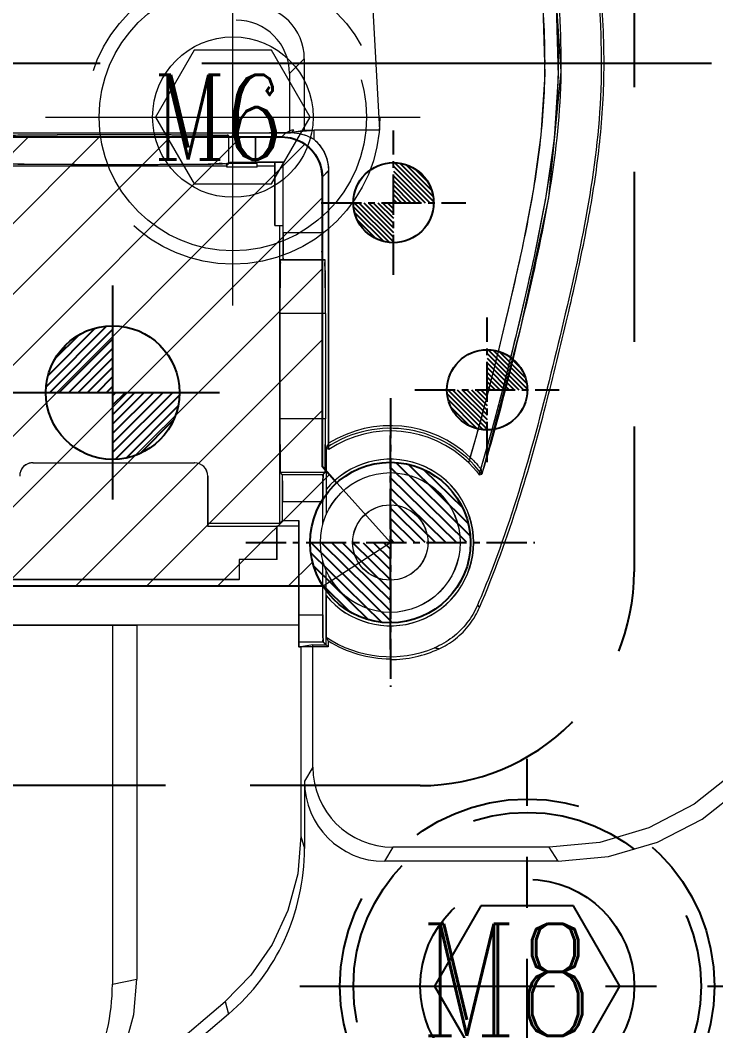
# Model space of a CAD drawing. Header units: inches. Extents: x 164842 to 166038, y -53074 to -52229.
# Drawn here: x 165482.14 to 165508.15, y -52571.42 to -52533.81 of the extents above; entities that cross this region are included whole.
import ezdxf

# ---------------------------------------------------------------- set-up
doc = ezdxf.new("R2010")
doc.units = ezdxf.units.IN
doc.header["$LTSCALE"] = 2
doc.header["$MEASUREMENT"] = 0
for name, pattern in [('ACAD_ISO02W100', [15, 12, -3]), ('CENTER', [50.8, 31.75, -6.35, 6.35, -6.35]), ('CENTER2', [1.125, 0.75, -0.125, 0.125, -0.125]), ('HIDDEN', [9.525, 6.35, -3.175])]:
    doc.linetypes.add(name, pattern=pattern)
for name, color, linetype in [('DEFAULT_1', 7, 'CENTER'), ('Layer3', 3, 'CONTINUOUS'), ('PIN', 4, 'CONTINUOUS'), ('SCREW', 52, 'HIDDEN'), ('y-cut', 7, 'CONTINUOUS'), ('壓塊', 157, 'CONTINUOUS')]:
    doc.layers.add(name, color=color, linetype=linetype)
for name, color, linetype, lineweight in [('dim', 3, 'CONTINUOUS', 15), ('PRODUCT', 1, 'CONTINUOUS', 15), ('截面', 191, 'CONTINUOUS', 15), ('枕位', 75, 'CONTINUOUS', 15), ('螺絲', 42, 'ACAD_ISO02W100', 15)]:
    doc.layers.add(name, color=color, linetype=linetype, lineweight=lineweight)
doc.styles.add('ROMANC', font='romanc', dxfattribs={"width": 0.6, "height": 1})

# ---------------------------------------------------------------- blocks, each defined once
blk = doc.blocks.new('20160723.115749')
at = {"layer": 'SCREW', "linetype": 'CENTER', "ltscale": 0.15}
for p, q in [((0, -8.5), (0, 8.5)), ((-8.5, 0), (8.5, 0))]:
    blk.add_line(p, q, dxfattribs=at)
at = {"layer": 'SCREW', "ltscale": 0.5}
blk.add_lwpolyline([(-1.732, 3), (-3.464, 0), (-1.732, -3), (1.732, -3), (3.464, 0), (1.732, 3)], close=True, dxfattribs=at)
for radius in [7, 6.5, 4]:
    blk.add_circle((0, 0), radius, dxfattribs=at)
at = {"layer": 'Layer3', "style": 'ROMANC', "width": 0.8}
blk.add_text('M8', height=4.1865, dxfattribs=at).set_placement((-3.976, -1.858))
blk = doc.blocks.new('20160823.201835')
at = {"layer": '截面', "linetype": 'Continuous', "ltscale": 0.3}
h = blk.add_hatch(dxfattribs=at)
h.set_pattern_fill('ANSI31', color=256, scale=15, style=0)
h.set_pattern_definition([(45, (-2459.4563, -3837.5972), (-1.3258252, 1.3258252), [])])
h.paths.add_polyline_path([(-78.862, 31.856), (-102.322, 22.851), (-105.077, 30.027), (-103.999, 33.671, 0.501198), (-100.79, 36.068, 0.128867), (-101.111, 37.294), (-83.539, 44.04)])
h.paths.add_polyline_path([(-84.758, 12.139, -0.414214), (-83.258, 10.639), (-83.258, -1.778), (-81.255, -1.778), (-81.255, -4.15, 0.702364), (-82.851, -8.574), (-83.493, -9.349), (-85.722, -9.349), (-85.722, -8.033), (-97.311, -2.751, -0.293842), (-98.189, -1.387), (-98.189, 10.639, -0.414214), (-96.689, 12.139)])
h.paths.add_polyline_path([(-47.858, 14.004), (-47.748, 13.984), (-47.639, 13.955), (-47.532, 13.917), (-47.429, 13.872), (-47.329, 13.82), (-47.233, 13.76), (-47.143, 13.693), (-47.057, 13.619), (-46.977, 13.539), (-46.903, 13.453), (-46.836, 13.362), (-46.776, 13.266), (-46.723, 13.167), (-46.679, 13.063), (-46.641, 12.957), (-46.612, 12.848), (-46.592, 12.738), (-46.579, 12.627), (-46.575, 12.514), (-46.575, 1.703), (-46.025, 1.089, 0.368424), (-46.549, -2.769), (-46.575, -2.785), (-60.598, -2.785, -0.414214), (-62.098, -1.285), (-62.098, 12.521, -0.414214), (-60.598, 14.021), (-48.082, 14.021), (-47.969, 14.017)])
at = {"layer": 'y-cut', "linetype": 'ByBlock'}
for p, q in [((-60.598, 14.021), (-48.082, 14.021)), ((-46.575, 12.514), (-46.575, 1.703)), ((-46.575, 1.703), (-46.025, 1.089)), ((-46.575, -2.785), (-60.598, -2.785)), ((-46.549, -2.769), (-46.575, -2.785))]:
    blk.add_line(p, q, dxfattribs=at)
blk.add_lwpolyline([(-48.082, 14.021), (-47.969, 14.017), (-47.858, 14.004), (-47.748, 13.984), (-47.639, 13.955), (-47.532, 13.917), (-47.429, 13.872), (-47.329, 13.82), (-47.233, 13.76), (-47.143, 13.693), (-47.057, 13.619), (-46.977, 13.539), (-46.903, 13.453), (-46.836, 13.362), (-46.776, 13.266), (-46.723, 13.167), (-46.679, 13.063), (-46.641, 12.957), (-46.612, 12.848), (-46.592, 12.738), (-46.579, 12.627), (-46.575, 12.514)], dxfattribs=at)
blk.add_circle((-44.025, -1.147), 3, dxfattribs=at)
blk = doc.blocks.new('20160812.111704')
at = {"layer": 'DEFAULT_1', "color": 2, "linetype": 'CENTER', "ltscale": 0.3}
blk.add_line((-70.892, 0), (59.494, 0), dxfattribs=at)
at = {"layer": 'PRODUCT', "linetype": 'ByBlock'}
for p, q in [((-58.883, 22.286), (-58.883, 22.255)), ((-56.369, 21.621), (-56.558, 21.809)), ((-56.558, 21.809), (-55.456, 21.809)), ((-56.558, 21.581), (-56.558, 21.809)), ((-56.483, 19.896), (-56.483, 21.442)), ((-55.456, 21.621), (-56.369, 21.621)), ((-55.456, 17.085), (-55.456, 21.809)), ((-55.456, 21.001), (-38.592, 21.001)), ((-62.142, 20.255), (-62.221, 20.339)), ((-55.456, 20.616), (-56.36, 20.616)), ((-56.36, 20.616), (-56.36, 18.591)), ((-53.249, 19.296), (-43.794, 19.296)), ((-53.249, 19.296), (-53.249, 18.542)), ((-54.656, 18.542), (-53.249, 18.542)), ((-54.656, 18.542), (-54.656, 17.282)), ((-54.634, 17.304), (-54.634, 18.542)), ((-54.656, 17.282), (-54.634, 17.304)), ((-54.634, 17.304), (-52.059, 17.304)), ((-52.059, 15.427), (-52.059, 17.304)), ((-56.36, 17.228), (-56.36, 16.373)), ((-54.656, 17.282), (-55.456, 17.282)), ((-54.853, 17.085), (-55.456, 17.085)), ((-54.739, 17.199), (-54.853, 17.085)), ((-54.853, 17.085), (-54.853, 16.373)), ((-54.739, 17.199), (-52.059, 17.199)), ((-54.739, 15.296), (-54.739, 17.199)), ((-54.853, 16.373), (-56.36, 16.373)), ((-56.483, 14.376), (-56.483, 15.922)), ((-56.441, 15.296), (-56.369, 15.368)), ((-56.441, 15.296), (-54.772, 15.296)), ((-54.844, 15.368), (-56.369, 15.368)), ((-54.844, 15.368), (-54.772, 15.296)), ((-45.527, 14.924), (-51.557, 14.924)), ((-56.58, 14.198), (-56.58, 4.002)), ((-56.459, 13.286), (-54.755, 13.286)), ((-56.459, 9.346), (-56.459, 13.286)), ((-54.755, 9.346), (-54.755, 13.286)), ((-56.459, 9.346), (-54.755, 9.346)), ((-54.772, 7.336), (-56.441, 7.336)), ((-54.739, 6.058), (-54.739, 7.336)), ((-56.333, 6.332), (-54.88, 6.332)), ((-56.333, 4.248), (-56.333, 6.332)), ((-54.88, 6.332), (-54.878, 3.694)), ((-54.572, 6.058), (-54.878, 6.058)), ((-54.572, 6.058), (-54.572, 3.7)), ((-56.333, 4.248), (-56.58, 4.002)), ((-54.572, 3.833), (-53.906, 3.833)), ((-53.906, 3.869), (-52.773, 3.869)), ((-53.906, 3.869), (-53.906, 3.741)), ((-52.773, 3.741), (-52.773, 3.869)), ((-52.773, 3.833), (-43.416, 3.833)), ((-54.88, 3.691), (-54.878, 3.694)), ((-54.88, 3.691), (-53.848, 3.691)), ((-53.906, 3.741), (-52.843, 3.741)), ((-53.848, 3.691), (-53.848, 2.741)), ((-52.843, 3.7), (-52.843, 2.732)), ((-56.036, 2.842), (-56.036, 2.494)), ((-54.826, 2.741), (-54.981, 2.585)), ((-53.848, 2.741), (-54.826, 2.741)), ((-58.482, 2.494), (-56.036, 2.494)), ((-57.921, -7.832), (-58.482, 2.494)), ((-56.036, 2.494), (-55.188, 2.579)), ((-55.188, 2.579), (-55.282, 2.485)), ((-42.163, 2.586), (-54.372, 2.586))]:
    blk.add_line(p, q, dxfattribs=at)
for radius in [2.613, 1.407]:
    blk.add_circle((-58.883, 17.909), radius, dxfattribs=at)
for centre, radius, start, end in [((-58.883, 17.909), 4.376, 90, 114.6986), ((-58.883, 17.909), 4.346, 57.6528, 90), ((-58.883, 17.909), 4.271, 55.8168, 112.8866), ((-58.883, 17.909), 3.115, 39.6222, 320.3778), ((-51.557, 15.427), 0.502, 180, 270), ((-58.883, 17.909), 4.271, 216.7202, 304.1832), ((-45.527, 15.427), 0.502, 270, 337.5), ((-58.883, 17.909), 4.368, 226.7888, 301.8261)]:
    blk.add_arc(centre, radius, start, end, dxfattribs=at)
for points, start_tangent, end_tangent in [([(-60.712, 21.885), (-61.016, 21.724), (-61.319, 21.513), (-61.604, 21.257), (-61.856, 20.966), (-62.063, 20.654), (-62.221, 20.339)], (-0.908515, -0.417853), (-0.395521, -0.918457)), ([(-62.142, 20.255), (-61.753, 20.915), (-61.206, 21.459), (-60.544, 21.844)], (0.394319, 0.918974), (0.921277, 0.388907)), ([(-60.544, 21.844), (-60.601, 21.858), (-60.657, 21.871), (-60.712, 21.885)], (-0.973389, 0.229159), (-0.968904, 0.247436)), ([(-56.558, 21.581), (-56.533, 21.535), (-56.508, 21.489)], (0.482157, -0.876085), (0.472841, -0.881148)), ([(-56.369, 21.621), (-56.366, 21.57), (-56.364, 21.425), (-56.362, 21.206), (-56.361, 20.923), (-56.36, 20.616)], (0.707107, -0.707107), (0, -1)), ([(-62.221, 20.339), (-63.682, 16.367), (-64.7, 12.774), (-65.51, 9.466), (-66.181, 6.4), (-66.635, 3.632), (-66.865, 0.787), (-66.785, -2.428), (-66.348, -6.051), (-65.596, -9.7), (-64.704, -12.909), (-63.495, -16.199), (-61.863, -19.336)], (-0.395486, -0.918472), (0.530978, -0.847386)), ([(-61.798, -19.242), (-61.889, -19.095), (-63.151, -16.714), (-65.082, -11.25), (-66.591, -3.431), (-66.742, 1.248), (-65.232, 10.184), (-62.665, 18.968), (-62.142, 20.255)], (-0.529115, 0.84855), (0.394319, 0.918974)), ([(-56.483, 19.896), (-56.485, 19.571), (-56.486, 19.257), (-56.488, 18.953)], (-0.005603, -0.999984), (-0.003514, -0.999994)), ([(-56.483, 15.922), (-56.485, 16.247), (-56.486, 16.562), (-56.488, 16.865)], (-0.005603, 0.999984), (-0.003514, 0.999994)), ([(-56.36, 16.373), (-56.361, 16.066), (-56.362, 15.784), (-56.364, 15.565), (-56.366, 15.419), (-56.369, 15.368)], (0, -1), (-0.707107, -0.707107)), ([(-54.844, 15.368), (-54.847, 15.419), (-54.849, 15.565), (-54.851, 15.784), (-54.852, 16.066), (-54.853, 16.373)], (-0.707107, 0.707107), (0, 1)), ([(-62.544, -14.241), (-63.629, -10.848), (-65.091, -3.279), (-65.236, 1.178), (-64.716, 5.468), (-63.766, 9.833), (-62.64, 14.22), (-62.307, 15.355)], (-0.349989, 0.936754), (0.290935, 0.956743)), ([(-62.27, 15.158), (-62.766, 13.42), (-63.223, 11.666), (-63.65, 9.921), (-64.05, 8.216), (-64.401, 6.606), (-64.697, 5.052), (-64.929, 3.533), (-65.089, 2.038), (-65.165, 0.548), (-65.154, -1.036), (-65.049, -2.744), (-64.841, -4.599), (-64.513, -6.634), (-64.042, -8.869), (-63.402, -11.315), (-62.522, -14.034)], (-0.28793, -0.957652), (0.344522, -0.938778)), ([(-62.27, 15.158), (-62.283, 15.223), (-62.295, 15.289), (-62.307, 15.355)], (-0.193793, 0.981042), (-0.171982, 0.9851)), ([(-61.874, 14.726), (-62.037, 14.888), (-62.164, 15.028), (-62.243, 15.123), (-62.27, 15.158)], (-0.728666, 0.684869), (-0.193796, 0.981042)), ([(-56.446, 15.224), (-56.45, 15.019), (-56.454, 14.701), (-56.456, 14.288), (-56.458, 13.801), (-56.459, 13.286)], (0.173406, -0.984851), (0, -1)), ([(-56.441, 15.296), (-56.446, 15.224)], (-0.707107, -0.707107), (0.173406, -0.984851)), ([(-54.755, 13.286), (-54.755, 13.801), (-54.757, 14.288), (-54.76, 14.701), (-54.763, 15.019), (-54.768, 15.224), (-54.772, 15.296)], (0, 1), (-0.707107, 0.707107)), ([(-61.873, 14.726), (-62.351, 13.027), (-62.793, 11.311), (-63.209, 9.604), (-63.596, 7.944), (-63.934, 6.378), (-64.218, 4.87), (-64.44, 3.399), (-64.591, 1.957), (-64.663, 0.519), (-64.653, -1.01), (-64.552, -2.66), (-64.354, -4.455), (-64.042, -6.421), (-63.593, -8.58), (-62.986, -10.944), (-62.155, -13.55)], (-0.282992, -0.959122), (0.335038, -0.942205)), ([(-56.58, 14.198), (-56.547, 14.257), (-56.515, 14.316), (-56.483, 14.376)], (0.486137, 0.873883), (0.468059, 0.883697)), ([(-56.459, 9.346), (-56.458, 8.829), (-56.456, 8.34), (-56.453, 7.926), (-56.45, 7.607), (-56.446, 7.404), (-56.441, 7.336)], (0, -1), (1, 0)), ([(-54.768, 7.404), (-54.763, 7.607), (-54.76, 7.926), (-54.757, 8.34), (-54.755, 8.829), (-54.755, 9.346)], (-0.216375, 0.97631), (0, 1)), ([(-56.342, 7.336), (-56.339, 7.288), (-56.337, 7.143), (-56.335, 6.923), (-56.334, 6.64), (-56.333, 6.332)], (1, 0), (0, -1)), ([(-54.88, 6.332), (-54.88, 6.64), (-54.878, 6.923), (-54.876, 7.143), (-54.874, 7.288), (-54.871, 7.336)], (0, 1), (1, 0)), ([(-54.772, 7.336), (-54.768, 7.404)], (1, 0), (-0.216375, 0.97631)), ([(-54.826, 2.741), (-55.215, 2.792), (-55.582, 2.944), (-55.892, 3.183), (-56.13, 3.493), (-56.282, 3.859), (-56.333, 4.248)], (-1, 0), (0, 1)), ([(-56.036, 2.842), (-56.223, 3.028), (-56.375, 3.244), (-56.488, 3.483), (-56.556, 3.738), (-56.58, 4.002)], (-0.769177, 0.639036), (0, 1)), ([(-52.698, 3.74), (-52.843, 3.731)], (-0.976447, 0.215759), (0, -1)), ([(-44.446, 3.74), (-44.875, 3.749), (-45.554, 3.757), (-46.446, 3.763), (-47.473, 3.767), (-48.585, 3.768), (-49.685, 3.767), (-50.717, 3.763), (-51.596, 3.757), (-52.274, 3.749), (-52.698, 3.74)], (-0.976371, -0.216102), (-0.976447, 0.215759)), ([(-54.878, 3.694), (-54.712, 3.696), (-54.607, 3.698), (-54.572, 3.7)], (0.999964, 0.008445), (0, 1)), ([(-52.843, 3.7), (-52.892, 3.697), (-53.037, 3.695), (-53.257, 3.693), (-53.539, 3.692), (-53.848, 3.691)], (0, -1), (-1, 0)), ([(-56.036, 2.842), (-55.763, 2.703), (-55.48, 2.623), (-55.188, 2.585)], (0.839139, -0.543917), (0.999781, -0.020908)), ([(-53.848, 2.741), (-53.539, 2.74), (-53.257, 2.739), (-53.037, 2.737), (-52.892, 2.735), (-52.843, 2.732)], (1, 0), (0, -1)), ([(-52.843, 2.701), (-52.697, 2.692)], (0, -1), (0.976371, 0.216102)), ([(-52.697, 2.692), (-52.268, 2.683), (-51.589, 2.675), (-50.698, 2.669), (-49.67, 2.665), (-48.558, 2.664), (-47.458, 2.665), (-46.427, 2.669), (-45.547, 2.675), (-44.87, 2.683), (-44.445, 2.692)], (0.976371, 0.216102), (0.976447, -0.215759)), ([(-55.282, 2.485), (-55.128, 2.516)], (1, -0.000076), (0.923383, 0.38388)), ([(-55.188, 2.592), (-55.171, 2.592), (-55.156, 2.592)], (0.999551, -0.029979), (1, 0.000917)), ([(-55.099, 2.587), (-55.156, 2.592)], (-0.998029, 0.062748), (-0.99469, 0.102913)), ([(-55.128, 2.516), (-55.111, 2.523)], (0.923383, 0.38388), (0.90437, 0.426748)), ([(-55.111, 2.523), (-55.022, 2.58)], (0.90437, 0.426748), (0.761726, 0.6479)), ([(-54.983, 2.584), (-55.049, 2.585), (-55.099, 2.587)], (-0.999965, -0.008378), (-0.998029, 0.062748)), ([(-54.983, 2.584), (-54.786, 2.585)], (0.999965, 0.008378), (0.999984, 0.005662)), ([(-54.786, 2.585), (-54.578, 2.586)], (0.999984, 0.005662), (0.999996, 0.002777)), ([(-54.578, 2.586), (-54.372, 2.586)], (0.999996, 0.002777), (1, 0))]:
    blk.add_spline(points, degree=3, dxfattribs=dict(at, start_tangent=start_tangent, end_tangent=end_tangent))
blk = doc.blocks.new('20140813.092309')
at = {"layer": '螺絲', "color": 137, "linetype": 'CENTER', "ltscale": 0.25}
for p, q in [((0, -7.042), (0, 7.042)), ((-7, 0), (7, 0))]:
    blk.add_line(p, q, dxfattribs=at)
at = {"layer": '螺絲', "color": 137, "linetype": 'Continuous'}
blk.add_lwpolyline([(-1.443, 2.5), (-2.887, 0), (-1.443, -2.5), (1.443, -2.5), (2.887, 0), (1.443, 2.5)], close=True, dxfattribs=at)
at = {"layer": '螺絲', "color": 137, "linetype": 'HIDDEN'}
blk.add_circle((0, 0), 5.5, dxfattribs=at)
at = {"layer": '螺絲', "color": 137}
for radius in [5, 3]:
    blk.add_circle((0, 0), radius, dxfattribs=at)
at = {"layer": 'dim', "style": 'ROMANC', "width": 0.8}
blk.add_text('M6', height=3.1716, dxfattribs=at).set_placement((-2.976, -1.589))

msp = doc.modelspace()

# ---------------------------------------------------------------- hatches: boundary and pattern name
at = {"layer": 'PIN', "linetype": 'Continuous'}
h = msp.add_hatch(dxfattribs=at)
h.set_pattern_fill('ANSI31', color=3, angle=90, style=0)
h.set_pattern_definition([(135, (165701.37704, -52554.879), (-0.08838835, -0.08838835), [])])
h.paths.add_polyline_path([(165496.095, -52540.639), (165494.595, -52540.639, 0.414214), (165496.095, -52542.139)])
h.paths.add_polyline_path([(165496.095, -52539.139), (165496.095, -52540.639), (165497.595, -52540.639, 0.414214)])
h = msp.add_hatch(dxfattribs=at)
h.set_pattern_fill('ANSI31', color=5, scale=2, angle=270, style=0)
h.set_pattern_definition([(225, (165690.87704, -52533.49958), (-0.1767767, 0.1767767), [])])
h.paths.add_polyline_path([(165485.595, -52547.739), (165483.095, -52547.739, -0.414214), (165485.595, -52545.239)])
h.paths.add_polyline_path([(165485.595, -52550.239), (165485.595, -52547.739), (165488.095, -52547.739, -0.414214)])
h = msp.add_hatch(dxfattribs=at)
h.set_pattern_fill('ANSI31', color=3, angle=90, style=0)
h.set_pattern_definition([(135, (165704.87704, -52561.879), (-0.08838835, -0.08838835), [])])
h.paths.add_polyline_path([(165499.595, -52547.639), (165498.095, -52547.639, 0.414214), (165499.595, -52549.139)])
h.paths.add_polyline_path([(165499.595, -52546.139), (165499.595, -52547.639), (165501.095, -52547.639, 0.414214)])
h = msp.add_hatch(dxfattribs=at)
h.set_pattern_fill('ANSI31', color=256, scale=2.181818, angle=90.5, style=0)
h.set_pattern_definition([(135.5, (165720.04903, -52566.92778), (-0.19115707, -0.19452285), [])])
h.paths.add_polyline_path([(165495.978, -52553.348), (165492.978, -52553.375, 0.414214), (165496.004, -52556.348)])
h.paths.add_polyline_path([(165495.952, -52550.349), (165495.978, -52553.348), (165498.978, -52553.322, 0.414214)])

# ---------------------------------------------------------------- linework, layer by layer
at = {"layer": 'DEFAULT_1', "color": 2, "linetype": 'CENTER', "ltscale": 0.3}
msp.add_line((165507.983, -52535.439), (165377.596, -52535.439), dxfattribs=at)
at = {"layer": 'PIN', "color": 3, "linetype": 'CENTER2'}
for p, q in [((165496.095, -52543.339), (165496.095, -52537.939)), ((165493.395, -52540.639), (165498.795, -52540.639)), ((165499.595, -52550.339), (165499.595, -52544.939)), ((165496.895, -52547.639), (165502.295, -52547.639))]:
    msp.add_line(p, q, dxfattribs=at)
at = {"layer": 'PIN', "color": 5, "linetype": 'Continuous'}
for p, q in [((165485.595, -52543.739), (165485.595, -52551.739)), ((165481.595, -52547.739), (165489.595, -52547.739))]:
    msp.add_line(p, q, dxfattribs=at)
at = {"layer": 'PIN', "linetype": 'CENTER2'}
for p, q in [((165495.978, -52547.948), (165495.978, -52558.748)), ((165490.578, -52553.348), (165501.378, -52553.348))]:
    msp.add_line(p, q, dxfattribs=at)
at = {"layer": 'PIN', "color": 31, "linetype": 'CENTER2'}
msp.add_line((165495.978, -52557.348), (165495.978, -52549.348), dxfattribs=at)
at = {"layer": 'PIN', "color": 3, "linetype": 'Continuous'}
for centre in [(165496.095, -52540.639), (165499.595, -52547.639)]:
    msp.add_circle(centre, 1.5, dxfattribs=at)
at = {"layer": 'PIN', "color": 5, "linetype": 'Continuous'}
msp.add_circle((165485.595, -52547.739), 2.5, dxfattribs=at)
at = {"layer": 'PIN', "linetype": 'Continuous'}
msp.add_circle((165495.978, -52553.348), 3, dxfattribs=at)
at = {"layer": 'PRODUCT', "linetype": 'ByBlock'}
for p, q in [((165492.207, -52535.81), (165492.76, -52535.257)), ((165492.76, -52535.257), (165492.76, -52537.934)), ((165492.207, -52535.81), (165492.207, -52538.031)), ((165479.258, -52538.026), (165492.075, -52538.026)), ((165491.921, -52538.18), (165492.075, -52538.026)), ((165493.131, -52537.934), (165492.283, -52538.018)), ((165492.283, -52538.018), (165492.289, -52538.012)), ((165492.76, -52537.934), (165492.289, -52538.012)), ((165493.131, -52537.934), (165492.76, -52537.934)), ((165493.131, -52538.281), (165493.131, -52537.934)), ((165479.409, -52538.18), (165491.921, -52538.18)), ((165489.938, -52539.17), (165489.938, -52538.141)), ((165490.943, -52538.18), (165489.938, -52538.171)), ((165490.943, -52539.131), (165490.943, -52538.18)), ((165491.921, -52538.18), (165492.385, -52538.253)), ((165492.385, -52538.253), (165492.806, -52538.467)), ((165492.849, -52538.5), (165492.557, -52538.321)), ((165492.806, -52538.467), (165493.141, -52538.802)), ((165491.667, -52539.131), (165490.943, -52539.131)), ((165491.667, -52541.497), (165491.667, -52539.139)), ((165491.975, -52539.131), (165491.973, -52539.133)), ((165491.975, -52541.771), (165491.973, -52539.133)), ((165493.141, -52538.802), (165493.355, -52539.223)), ((165493.39, -52539.351), (165493.277, -52539.029)), ((165489.868, -52539.272), (165480.511, -52539.272)), ((165491.001, -52539.18), (165489.868, -52539.18)), ((165489.868, -52539.309), (165489.868, -52539.18)), ((165491.001, -52539.309), (165489.868, -52539.309)), ((165491.001, -52539.309), (165491.001, -52539.18)), ((165491.667, -52539.272), (165491.001, -52539.272)), ((165493.355, -52539.223), (165493.428, -52539.687)), ((165493.428, -52539.687), (165493.39, -52539.351)), ((165493.428, -52539.687), (165493.675, -52539.441)), ((165493.675, -52549.866), (165493.675, -52539.441)), ((165493.428, -52550.499), (165493.428, -52539.687)), ((165491.667, -52541.497), (165491.973, -52541.497)), ((165491.834, -52541.497), (165491.834, -52552.638)), ((165493.428, -52541.771), (165491.975, -52541.771)), ((165493.428, -52541.771), (165493.437, -52542.776)), ((165493.536, -52542.776), (165491.867, -52542.776)), ((165493.554, -52544.786), (165491.85, -52544.786)), ((165491.85, -52544.786), (165491.85, -52548.725)), ((165493.554, -52544.786), (165493.554, -52548.725)), ((165493.554, -52548.725), (165491.85, -52548.725)), ((165493.675, -52549.866), (165493.578, -52549.815)), ((165493.578, -52549.815), (165493.578, -52551.362)), ((165482.622, -52550.364), (165488.652, -52550.364)), ((165493.536, -52550.735), (165491.867, -52550.735)), ((165491.939, -52550.807), (165491.867, -52550.735)), ((165491.939, -52550.807), (165493.464, -52550.807)), ((165493.428, -52550.499), (165495.978, -52553.348)), ((165493.536, -52550.735), (165493.464, -52550.807)), ((165499.3, -52550.813), (165499.402, -52550.795)), ((165489.154, -52552.744), (165489.154, -52550.866)), ((165493.578, -52551.362), (165493.583, -52552.305)), ((165491.948, -52551.812), (165493.455, -52551.812)), ((165491.948, -52552.524), (165491.948, -52551.812)), ((165493.455, -52552.667), (165493.455, -52551.812)), ((165491.834, -52552.638), (165489.154, -52552.638)), ((165491.834, -52552.638), (165491.948, -52552.524)), ((165491.948, -52552.524), (165492.551, -52552.524)), ((165492.551, -52552.524), (165492.551, -52557.249)), ((165491.729, -52552.744), (165489.154, -52552.744)), ((165491.751, -52552.722), (165491.729, -52552.744)), ((165491.729, -52552.744), (165491.729, -52553.982)), ((165491.751, -52552.722), (165492.551, -52552.722)), ((165491.751, -52553.982), (165491.751, -52552.722)), ((165493.428, -52554.987), (165495.978, -52553.348)), ((165491.729, -52553.982), (165490.322, -52553.982)), ((165490.322, -52553.982), (165490.322, -52554.735)), ((165493.455, -52556.055), (165493.455, -52554.03)), ((165493.578, -52555.335), (165493.583, -52554.392)), ((165480.911, -52554.735), (165490.322, -52554.735)), ((165493.428, -52554.987), (165479.405, -52554.987)), ((165493.578, -52557.174), (165493.578, -52555.335)), ((165492.551, -52556.055), (165493.455, -52556.055)), ((165475.256, -52556.44), (165486.498, -52556.44)), ((165492.551, -52557.06), (165493.464, -52557.06)), ((165493.081, -52557.174), (165492.634, -52557.249)), ((165493.081, -52557.174), (165493.578, -52557.174)), ((165493.464, -52557.06), (165493.578, -52557.174)), ((165492.551, -52557.249), (165492.634, -52557.249)), ((165489.796, -52570.512), (165489.928, -52570.981))]:
    msp.add_line(p, q, dxfattribs=at)
for points in [[(165499.3, -52550.813), (165499.802, -52549.075), (165500.303, -52547.162), (165500.826, -52545.019), (165501.369, -52542.647), (165501.805, -52540.412), (165502.11, -52538.26), (165502.262, -52535.905), (165502.189, -52533.264), (165501.876, -52530.416), (165501.338, -52527.462), (165500.598, -52524.481), (165499.537, -52521.189)], [(165499.639, -52521.198), (165501.045, -52525.803), (165502.026, -52530.817), (165502.357, -52535.729), (165501.891, -52540.456), (165500.837, -52545.373), (165499.402, -52550.795)], [(165498.907, -52550.374), (165499.394, -52548.662), (165499.883, -52546.771), (165500.398, -52544.647), (165500.92, -52542.345), (165501.333, -52540.191), (165501.62, -52538.112), (165501.761, -52535.845), (165501.688, -52533.306), (165501.39, -52530.56), (165500.877, -52527.708), (165500.173, -52524.829), (165499.174, -52521.681)], [(165492.234, -52538.026), (165492.221, -52538.03), (165492.207, -52538.031)], [(165492.289, -52538.012), (165492.271, -52538.015), (165492.252, -52538.019), (165492.234, -52538.026)], [(165492.283, -52538.031), (165492.271, -52538.031), (165492.26, -52538.031), (165492.242, -52538.03)], [(165493.131, -52538.281), (165492.858, -52538.143), (165492.575, -52538.062), (165492.283, -52538.025)], [(165492.557, -52538.321), (165492.236, -52538.213), (165491.921, -52538.18)], [(165493.277, -52539.029), (165493.093, -52538.74), (165492.849, -52538.5)], [(165498.907, -52550.374), (165499.069, -52550.542), (165499.194, -52550.685), (165499.273, -52550.78), (165499.3, -52550.813)]]:
    msp.add_lwpolyline(points, dxfattribs=at)
for radius in [2.613, 1.407]:
    msp.add_circle((165495.978, -52553.348), radius, dxfattribs=at)
for centre, radius, start, end in [((165495.978, -52553.348), 4.175, 45.4387, 123.4848), ((165482.622, -52550.866), 0.502, 90, 180), ((165488.652, -52550.866), 0.502, 0, 90), ((165495.978, -52553.348), 3.115, 219.6222, 140.3778)]:
    msp.add_arc(centre, radius, start, end, dxfattribs=at)
for centre, major_axis, ratio, start_param, end_param in [((165490.758, -52535.262), (1.418, 1.418), 0.997265, -0.784029, 0.784029), ((165490.205, -52535.815), (-1.418, -1.418), 0.997265, 2.357564, 3.925621), ((165492.075, -52539.533), (-1.066, -1.066), 0.999924, -2.444028, -2.356233), ((165485.667, -52538.141), (4.271, 0), 0.008727, 6.283185, 9.424778), ((165492.167, -52539.441), (1.066, 1.066), 0.999924, -0.78536, 0.092147), ((165485.667, -52539.17), (4.271, 0), 0.008727, -3.141593, -0.136754), ((165490.943, -52539.139), (1.005, 0), 0.008727, 1.570796, 2.828705), ((165492.672, -52539.139), (1.005, 0), 0.008727, 2.339776, 3.141593), ((165491.966, -52541.771), (0, 1.005), 0.008727, -3.141593, -1.570796), ((165491.867, -52544.786), (0, 2.01), 0.008727, 0, 1.570796), ((165493.536, -52544.786), (0, 2.01), 0.008727, -1.570796, 0), ((165491.867, -52548.725), (0, 2.01), 0.008727, -4.712389, -3.150319), ((165493.536, -52548.725), (0, 2.01), 0.008727, 3.150319, 4.712389), ((165491.939, -52551.812), (0, 1.005), 0.008727, -1.570796, -0.008727), ((165493.464, -52551.812), (0, 1.005), 0.008727, 0.008727, 1.570796), ((165493.464, -52556.055), (0, 1.005), 0.008727, -4.712389, -3.150319)]:
    msp.add_ellipse(centre, major_axis=major_axis, ratio=ratio, start_param=start_param, end_param=end_param, dxfattribs=at)
at = {"layer": '壓塊', "color": 153, "linetype": 'HIDDEN', "ltscale": 0.5}
msp.add_lwpolyline([(165497.09, -52562.439), (165393.09, -52562.439, -0.414214), (165385.09, -52554.439), (165385.09, -52520.439, -0.414214), (165393.09, -52512.439), (165497.09, -52512.439, -0.414214), (165505.09, -52520.439), (165505.09, -52554.439, -0.414214)], format="xyb", close=True, dxfattribs=at)
at = {"layer": '枕位', "linetype": 'ByBlock', "ltscale": 0.3}
for p, q in [((165485.584, -52556.44), (165485.584, -52569.868)), ((165486.5, -52556.44), (165486.5, -52569.673)), ((165493.081, -52561.744), (165493.081, -52557.174)), ((165492.634, -52557.249), (165492.634, -52564.326)), ((165493.081, -52561.744), (165492.765, -52562.272)), ((165492.765, -52562.272), (165492.765, -52564.795)), ((165492.634, -52564.326), (165492.765, -52564.795)), ((165496.072, -52564.742), (165495.756, -52565.269)), ((165501.912, -52564.742), (165496.072, -52564.742)), ((165502.253, -52565.269), (165501.912, -52564.742)), ((165502.253, -52565.269), (165495.756, -52565.269)), ((165485.584, -52569.868), (165486.5, -52569.673)), ((165483.592, -52575.782), (165489.796, -52570.512)), ((165489.928, -52570.981), (165480.649, -52578.862))]:
    msp.add_line(p, q, dxfattribs=at)
for points in [[(165511.009, -52558.839), (165510.074, -52560.492), (165508.826, -52561.953), (165507.335, -52563.137), (165505.646, -52564.016), (165503.803, -52564.561), (165501.912, -52564.742)], [(165502.253, -52565.269), (165504.129, -52565.092), (165505.959, -52564.556), (165507.637, -52563.69), (165509.121, -52562.524), (165510.369, -52561.085), (165511.31, -52559.456)], [(165492.634, -52564.326), (165492.513, -52565.736), (165492.15, -52567.107), (165491.564, -52568.379), (165490.767, -52569.531), (165489.796, -52570.512)], [(165483.592, -52575.782), (165484.616, -52574.752), (165485.436, -52573.582), (165486.025, -52572.325), (165486.382, -52571.003), (165486.5, -52569.673)]]:
    msp.add_lwpolyline(points, dxfattribs=at)
for centre, major_axis, ratio, start_param, end_param in [((165496.086, -52561.73), (1.55, 2.587), 0.99484, -4.170404, -2.604169), ((165495.77, -52562.258), (-1.55, -2.587), 0.99484, -1.028812, 0.537423), ((165484.754, -52564.717), (-2.201, 7.846), 0.981688, -2.717877, -1.849114), ((165477.07, -52570.081), (8.348, 1.785), 0.937191, -1.049713, -0.197739)]:
    msp.add_ellipse(centre, major_axis=major_axis, ratio=ratio, start_param=start_param, end_param=end_param, dxfattribs=at)

# ---------------------------------------------------------------- block references
at = {"layer": 'PRODUCT', "linetype": 'ByBlock', "rotation": 180}
msp.add_blockref('20160812.111704', (165437.09, -52535.439), dxfattribs=at)
at = {"layer": 'SCREW', "linetype": 'ByBlock', "ltscale": 0.3}
msp.add_blockref('20140813.092309', (165490.09, -52537.439), dxfattribs=at)
at = {"layer": 'SCREW', "linetype": 'ByBlock'}
msp.add_blockref('20160723.115749', (165501.095, -52569.939), dxfattribs=at)
at = {"layer": 'y-cut', "linetype": 'ByBlock'}
msp.add_blockref('20160823.201835', (165540.003, -52552.201), dxfattribs=at)

doc.saveas('drawing.dxf')
